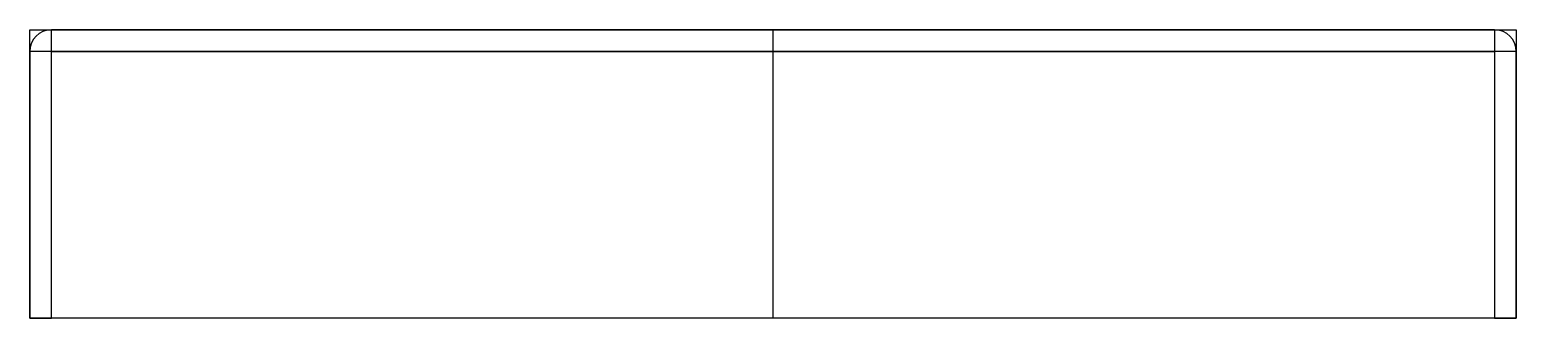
# Model space of a CAD drawing. Extents: x -52 to 52, y -20 to 0.
import ezdxf

# ---------------------------------------------------------------- set-up
doc = ezdxf.new("R2010")
doc.units = 0
doc.layers.get('0').update_dxf_attribs({"linetype": 'CONTINUOUS'})

msp = doc.modelspace()

# ---------------------------------------------------------------- linework, layer by layer
at = {"linetype": 'CONTINUOUS'}
for p, q in [((-51.5, -20), (-51.5, 0)), ((-51.5, 0), (51.5, 0)), ((-50, -20), (-50, 0)), ((50, 0), (-50, 0)), ((0, -20), (0, 0)), ((50, 0), (50, -20)), ((51.5, 0), (51.5, -20)), ((51.5, -1.5), (-51.5, -1.5)), ((-51.5, -1.5), (-51.5, -20)), ((-50, -20), (-50, -1.5)), ((-50, -1.5), (50, -1.5)), ((50, -1.5), (50, -20)), ((51.5, -20), (51.5, -1.5)), ((51.5, -20), (-51.5, -20)), ((-51.5, -20), (-50, -20)), ((50, -20), (51.5, -20))]:
    msp.add_line(p, q, dxfattribs=at)
for centre, start, end in [((-50, -1.5), 90, 180), ((50, -1.5), 0, 90)]:
    msp.add_arc(centre, 1.5, start, end, dxfattribs=at)

doc.saveas('drawing.dxf')
